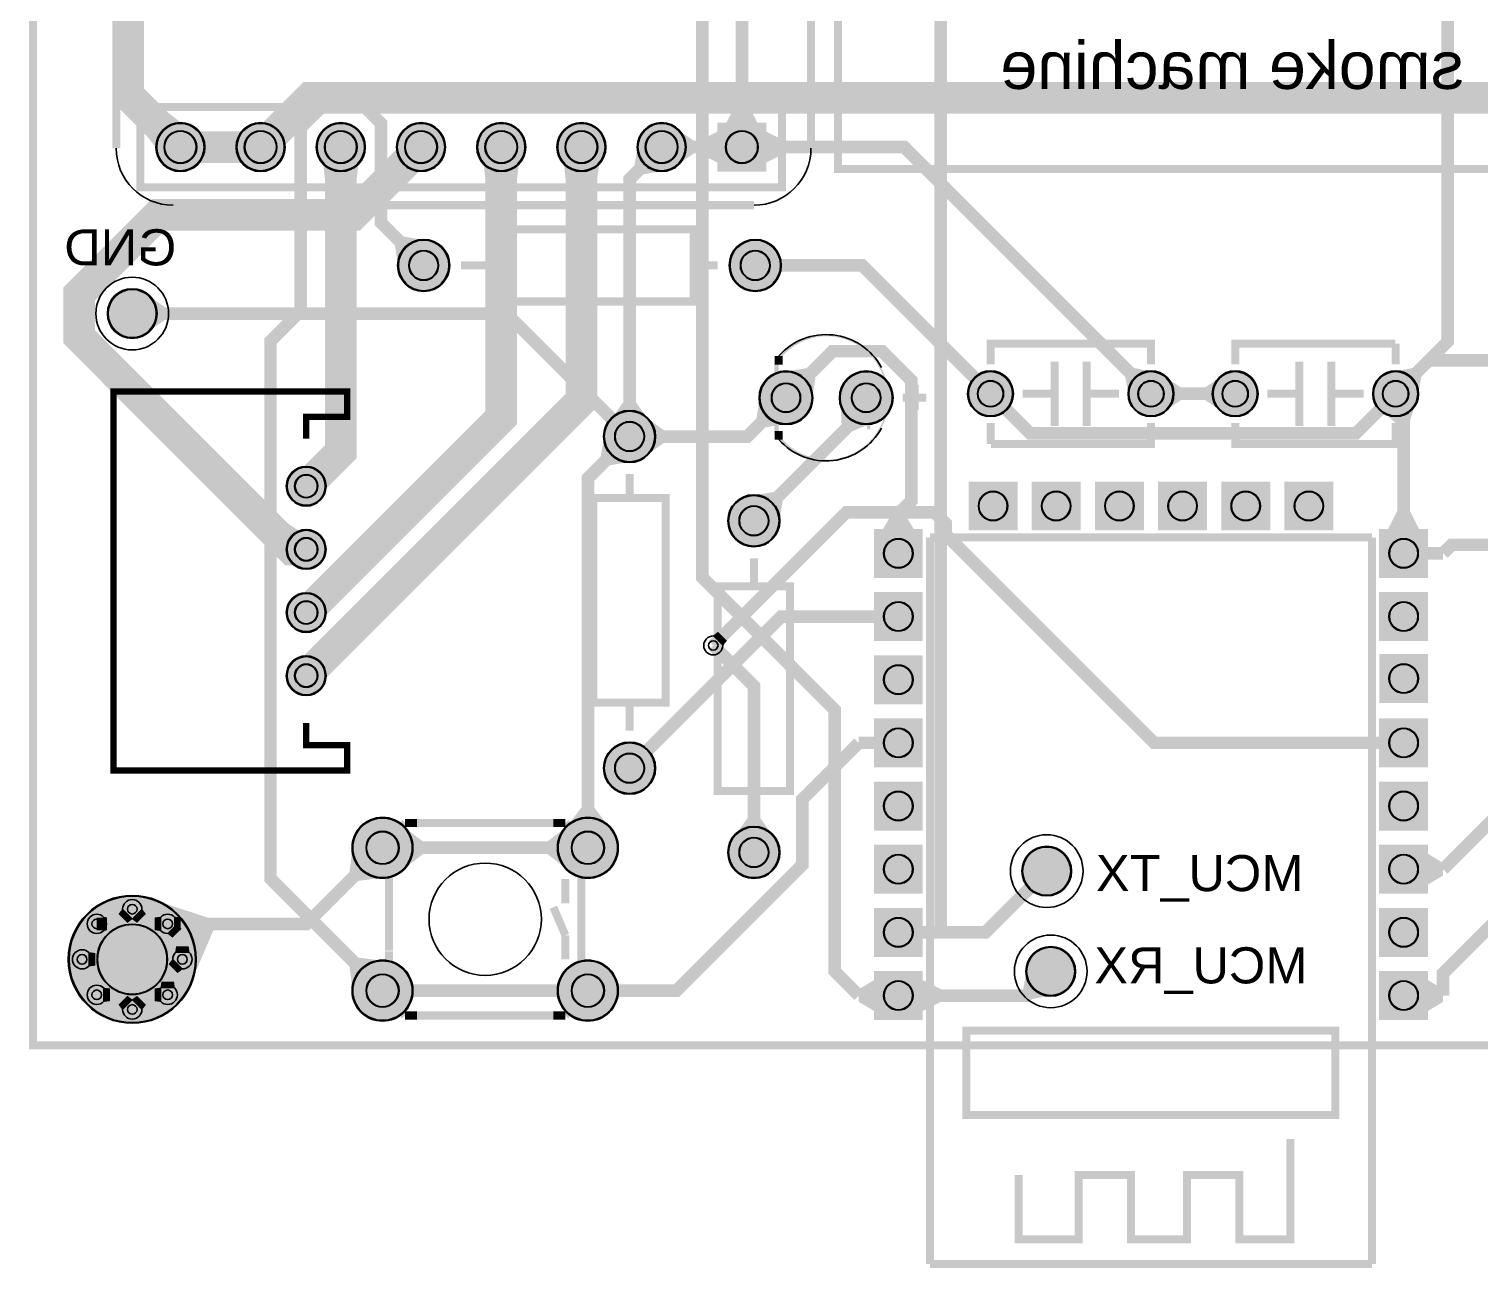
# Model space of a CAD drawing. Header units: millimetres. Extents: x -10 to 60, y -218 to 1.
# Drawn here: x -10.13 to 35.79, y -107.05 to -67.83 of the extents above; entities that cross this region are included whole.
import ezdxf

# ---------------------------------------------------------------- set-up
doc = ezdxf.new("R2010")
doc.units = ezdxf.units.MM
for name, color, linetype, true_color in [('BoardOutLine', 7, 'Continuous', 0xff00ff), ('BottomLayer', 7, 'Continuous', 0x0000ff), ('BottomPasteMaskLayer', 7, 'Continuous', 0x800000), ('BottomSilkLayer', 7, 'Continuous', 0x66cc33), ('BottomSolderMaskLayer', 7, 'Continuous', 0xaa00ff), ('Document', 7, 'Continuous', 0xffffff), ('Hole', 7, 'Continuous', 0x222222), ('Multi-Layer', 7, 'Continuous', 0xc0c0c0), ('TopLayer', 7, 'Continuous', 0xff0000), ('TopSilkLayer', 7, 'Continuous', 0xffcc00), ('TopSolderMaskLayer', 7, 'Continuous', 0x800080)]:
    doc.layers.add(name, color=color, linetype=linetype, true_color=true_color)
doc.styles.get("Standard").update_dxf_attribs({"font": 'arial.ttf'})

msp = doc.modelspace()

# ---------------------------------------------------------------- hatches: boundary and pattern name
at = {"layer": 'BottomLayer'}
for points in [[(10.402, -72.127), (10.402, -71.002), (10.927, -71.365), (10.927, -71.764)], [(11.696, -71.065), (11.696, -72.064), (11.096, -71.764), (11.096, -71.365)], [(13.196, -72.064), (13.196, -71.065), (13.796, -71.365), (13.796, -71.764)], [(-7.62, -76.835, 1), (-6.096, -76.835, 1)], [(-6.354, -77.407), (-6.354, -76.264), (-5.821, -76.635), (-5.821, -77.035)], [(24.701, -79.419), (25.444, -78.676), (24.868, -78.56), (24.585, -78.843)], [(25.863, -79.9), (25.863, -78.85), (26.353, -79.175), (26.353, -79.575)], [(27.604, -79.9), (27.604, -78.85), (27.114, -79.175), (27.114, -79.575)], [(13.019, -79.45), (13.895, -80.326), (13.19, -80.438), (12.907, -80.155)], [(9.419, -81.329), (9.419, -80.129), (9.979, -80.529), (9.979, -80.929)], [(-1.553, -83.733), (-1.889, -84.575), (-2.315, -84.503), (-1.912, -83.492)], [(11.84, -87.362), (11.522, -87.044), (11.688, -86.913), (11.971, -87.196)], [(1.688, -94.456), (1.688, -93.047), (2.346, -93.551), (2.346, -93.951)], [(6.948, -94.456), (6.948, -93.047), (6.29, -93.551), (6.29, -93.951)], [(0.129, -93.693), (1.126, -94.689), (0.303, -94.798), (0.021, -94.515)], [(21.336, -94.488, 1), (22.86, -94.488, 1)], [(34.15, -93.928), (34.15, -94.928), (34.65, -94.628), (34.65, -94.228)], [(-5.034, -98.103), (-6.271, -95.37), (-4.468, -95.959), (-4.287, -96.359)], [(-7.779, -96.388), (-7.779, -95.93), (-7.652, -95.959), (-7.652, -96.359)], [(-6.839, -95.998), (-7.162, -95.675), (-7.293, -95.846), (-7.01, -96.129)], [(-6.554, -95.675), (-6.877, -95.998), (-6.706, -96.129), (-6.423, -95.846)], [(-5.937, -96.388), (-5.937, -95.93), (-6.15, -95.959), (-6.15, -96.359)], [(-5.533, -96.388), (-5.533, -95.93), (-5.32, -95.959), (-5.32, -96.359)], [(-8.244, -97.511), (-8.244, -97.053), (-8.031, -97.082), (-8.031, -97.482)], [(21.463, -97.663, 1), (22.987, -97.663, 1)], [(21.464, -97.615), (22.273, -98.424), (21.633, -98.538), (21.35, -98.255)], [(-7.779, -98.634), (-7.779, -98.176), (-7.566, -98.205), (-7.566, -98.605)], [(-5.937, -98.634), (-5.937, -98.176), (-6.15, -98.205), (-6.15, -98.605)], [(18.15, -97.928), (18.15, -98.928), (18.75, -98.628), (18.75, -98.228)], [(34.15, -97.928), (34.15, -98.928), (34.65, -98.628), (34.65, -98.228)], [(-6.839, -98.566), (-7.162, -98.889), (-7.293, -98.718), (-7.01, -98.435)], [(-6.554, -98.889), (-6.877, -98.566), (-6.706, -98.435), (-6.423, -98.718)]]:
    msp.add_hatch(color=256, dxfattribs=at).paths.add_polyline_path(points)
at = {"layer": 'BottomPasteMaskLayer'}
for points in [[(-7.62, -76.835, 1), (-6.096, -76.835, 1)], [(21.336, -94.488, 1), (22.86, -94.488, 1)], [(21.463, -97.663, 1), (22.987, -97.663, 1)]]:
    msp.add_hatch(color=256, dxfattribs=at).paths.add_polyline_path(points)
at = {"layer": 'BottomSolderMaskLayer'}
for points in [[(-6.109, -71.565, 1), (-4.559, -71.565, 1)], [(-3.569, -71.565, 1), (-2.019, -71.565, 1)], [(-1.029, -71.565, 1), (0.521, -71.565, 1)], [(1.511, -71.565, 1), (3.061, -71.565, 1)], [(4.051, -71.565, 1), (5.601, -71.565, 1)], [(6.591, -71.565, 1), (8.141, -71.565, 1)], [(9.131, -71.565, 1), (10.681, -71.565, 1)], [(11.671, -70.789), (11.671, -72.34), (13.221, -72.34), (13.221, -70.789)], [(1.545, -75.311, 1), (3.195, -75.311, 1)], [(12.045, -75.311, 1), (13.696, -75.311, 1)], [(-7.645, -76.835, 1), (-6.071, -76.835, 1)], [(12.992, -79.502, 1), (14.694, -79.502, 1)], [(15.532, -79.502, 1), (17.234, -79.502, 1)], [(19.595, -79.375, 1), (21.045, -79.375, 1)], [(24.675, -79.375, 1), (26.125, -79.375, 1)], [(27.342, -79.375, 1), (28.792, -79.375, 1)], [(32.422, -79.375, 1), (33.872, -79.375, 1)], [(8.065, -80.729, 1), (9.715, -80.729, 1)], [(-1.979, -82.302, 1), (-0.721, -82.302, 1)], [(21.176, -83.704), (19.625, -83.704), (19.625, -82.153), (21.176, -82.153)], [(23.174, -83.704), (21.623, -83.704), (21.623, -82.153), (23.174, -82.153)], [(25.175, -83.704), (23.624, -83.704), (23.624, -82.153), (25.175, -82.153)], [(27.176, -83.704), (25.625, -83.704), (25.625, -82.153), (27.176, -82.153)], [(29.175, -83.704), (27.624, -83.704), (27.624, -82.153), (29.175, -82.153)], [(31.176, -83.704), (29.625, -83.704), (29.625, -82.153), (31.176, -82.153)], [(12.002, -83.396, 1), (13.652, -83.396, 1)], [(-1.979, -84.302, 1), (-0.721, -84.302, 1)], [(18.175, -85.203), (16.625, -85.203), (16.625, -83.652), (18.175, -83.652)], [(34.175, -85.203), (32.625, -85.203), (32.625, -83.652), (34.175, -83.652)], [(-1.979, -86.302, 1), (-0.721, -86.302, 1)], [(18.175, -87.203), (16.625, -87.203), (16.625, -85.652), (18.175, -85.652)], [(34.175, -87.203), (32.625, -87.203), (32.625, -85.652), (34.175, -85.652)], [(-1.979, -88.302, 1), (-0.721, -88.302, 1)], [(18.175, -89.203), (16.625, -89.203), (16.625, -87.652), (18.175, -87.652)], [(34.176, -89.167), (32.626, -89.167), (32.626, -87.617), (34.176, -87.617)], [(18.175, -91.203), (16.625, -91.203), (16.625, -89.652), (18.175, -89.652)], [(34.175, -91.203), (32.625, -91.203), (32.625, -89.652), (34.175, -89.652)], [(8.065, -91.229, 1), (9.715, -91.229, 1)], [(18.175, -93.203), (16.625, -93.203), (16.625, -91.652), (18.175, -91.652)], [(34.175, -93.203), (32.625, -93.203), (32.625, -91.652), (34.175, -91.652)], [(0.102, -93.751, 1), (2.032, -93.751, 1)], [(6.604, -93.751, 1), (8.534, -93.751, 1)], [(12.002, -93.896, 1), (13.652, -93.896, 1)], [(18.175, -95.203), (16.625, -95.203), (16.625, -93.652), (18.175, -93.652)], [(34.175, -95.203), (32.625, -95.203), (32.625, -93.652), (34.175, -93.652)], [(21.311, -94.488, 1), (22.885, -94.488, 1)], [(-8.883, -97.282, 1), (-4.833, -97.282, 1)], [(-7.163, -95.694, 1), (-6.553, -95.694, 1)], [(-8.286, -96.159, 1), (-7.676, -96.159, 1)], [(-6.04, -96.159, 1), (-5.43, -96.159, 1)], [(18.175, -97.203), (16.625, -97.203), (16.625, -95.652), (18.175, -95.652)], [(34.175, -97.203), (32.625, -97.203), (32.625, -95.652), (34.175, -95.652)], [(21.438, -97.663, 1), (23.012, -97.663, 1)], [(-8.751, -97.282, 1), (-8.141, -97.282, 1)], [(-5.575, -97.282, 1), (-4.965, -97.282, 1)], [(0.102, -98.273, 1), (2.032, -98.273, 1)], [(6.604, -98.273, 1), (8.534, -98.273, 1)], [(18.175, -99.203), (16.625, -99.203), (16.625, -97.652), (18.175, -97.652)], [(34.175, -99.203), (32.625, -99.203), (32.625, -97.652), (34.175, -97.652)], [(-8.286, -98.405, 1), (-7.676, -98.405, 1)], [(-6.04, -98.405, 1), (-5.43, -98.405, 1)], [(-7.163, -98.87, 1), (-6.553, -98.87, 1)]]:
    msp.add_hatch(color=256, dxfattribs=at).paths.add_polyline_path(points)
at = {"layer": 'Document'}
for points in [[(15.113, -77.502), (15.05, -77.503), (14.987, -77.506), (14.924, -77.511), (14.861, -77.519), (14.798, -77.528), (14.736, -77.539), (14.674, -77.552), (14.613, -77.568), (14.552, -77.585), (14.492, -77.605), (14.433, -77.626), (14.374, -77.649), (14.316, -77.674), (14.259, -77.701), (14.203, -77.73), (14.147, -77.761), (14.093, -77.793), (14.04, -77.827), (13.988, -77.863), (13.937, -77.901), (13.888, -77.94), (13.84, -77.981), (13.793, -78.024), (13.747, -78.068), (13.613, -78.202), (13.613, -78.302), (13.747, -78.168), (13.792, -78.121), (13.838, -78.077), (13.885, -78.034), (13.934, -77.992), (13.984, -77.952), (14.035, -77.914), (14.088, -77.877), (14.142, -77.843), (14.197, -77.81), (14.253, -77.779), (14.31, -77.749), (14.368, -77.722), (14.427, -77.697), (14.487, -77.673), (14.547, -77.652), (14.608, -77.632), (14.67, -77.615), (14.732, -77.6), (14.795, -77.587), (14.858, -77.575), (14.921, -77.566), (14.985, -77.56), (15.049, -77.555), (15.113, -77.552)], [(15.108, -77.512), (15.172, -77.513), (15.235, -77.516), (15.299, -77.521), (15.362, -77.528), (15.426, -77.538), (15.488, -77.549), (15.551, -77.562), (15.613, -77.577), (15.674, -77.594), (15.735, -77.613), (15.795, -77.634), (15.855, -77.657), (15.914, -77.682), (15.971, -77.709), (16.028, -77.738), (16.085, -77.768), (16.14, -77.8), (16.194, -77.834), (16.247, -77.87), (16.298, -77.907), (16.349, -77.946), (16.398, -77.987), (16.446, -78.029), (16.492, -78.072), (16.538, -78.118), (16.581, -78.164), (16.623, -78.212), (16.664, -78.261), (16.703, -78.312), (16.74, -78.363), (16.776, -78.416), (16.81, -78.47), (16.842, -78.525), (16.872, -78.582), (16.901, -78.639), (16.928, -78.696), (16.953, -78.755), (16.976, -78.815), (16.997, -78.875), (17.016, -78.936), (17.033, -78.997), (17.048, -79.059), (17.061, -79.122), (17.072, -79.184), (17.082, -79.248), (17.089, -79.311), (17.094, -79.375), (17.097, -79.438), (17.098, -79.502), (17.098, -79.512), (17.038, -79.512), (17.038, -79.482), (17.037, -79.419), (17.034, -79.356), (17.029, -79.293), (17.021, -79.23), (17.012, -79.168), (17.001, -79.105), (16.988, -79.044), (16.972, -78.982), (16.955, -78.922), (16.936, -78.862), (16.914, -78.802), (16.891, -78.743), (16.866, -78.685), (16.839, -78.628), (16.81, -78.572), (16.779, -78.517), (16.747, -78.463), (16.713, -78.41), (16.677, -78.358), (16.639, -78.307), (16.6, -78.258), (16.559, -78.209), (16.517, -78.163), (16.473, -78.117), (16.427, -78.073), (16.381, -78.031), (16.332, -77.99), (16.283, -77.951), (16.232, -77.913), (16.18, -77.877), (16.127, -77.843), (16.073, -77.811), (16.018, -77.78), (15.962, -77.751), (15.905, -77.724), (15.847, -77.699), (15.788, -77.676), (15.728, -77.654), (15.668, -77.635), (15.608, -77.618), (15.546, -77.602), (15.485, -77.589), (15.422, -77.578), (15.36, -77.569), (15.297, -77.561), (15.234, -77.556), (15.171, -77.553), (15.108, -77.552)], [(13.473, -78.442), (13.473, -80.652), (13.613, -80.832), (13.613, -78.202)], [(15.113, -81.502), (15.177, -81.501), (15.24, -81.498), (15.304, -81.493), (15.367, -81.486), (15.431, -81.476), (15.493, -81.465), (15.556, -81.452), (15.618, -81.437), (15.679, -81.42), (15.74, -81.401), (15.8, -81.38), (15.86, -81.357), (15.919, -81.332), (15.976, -81.305), (16.033, -81.276), (16.09, -81.246), (16.145, -81.214), (16.199, -81.18), (16.252, -81.144), (16.303, -81.107), (16.354, -81.068), (16.403, -81.027), (16.451, -80.985), (16.497, -80.942), (16.543, -80.896), (16.586, -80.85), (16.628, -80.802), (16.669, -80.753), (16.708, -80.702), (16.745, -80.651), (16.781, -80.598), (16.815, -80.544), (16.847, -80.489), (16.877, -80.432), (16.906, -80.375), (16.933, -80.318), (16.958, -80.259), (16.981, -80.199), (17.002, -80.139), (17.021, -80.078), (17.038, -80.017), (17.053, -79.955), (17.066, -79.892), (17.077, -79.83), (17.087, -79.766), (17.094, -79.703), (17.099, -79.64), (17.102, -79.576), (17.103, -79.512), (17.103, -79.502), (17.043, -79.502), (17.043, -79.532), (17.042, -79.595), (17.039, -79.658), (17.034, -79.721), (17.026, -79.784), (17.017, -79.846), (17.006, -79.909), (16.993, -79.97), (16.977, -80.032), (16.96, -80.092), (16.941, -80.152), (16.919, -80.212), (16.896, -80.271), (16.871, -80.329), (16.844, -80.386), (16.815, -80.442), (16.784, -80.497), (16.752, -80.551), (16.718, -80.604), (16.682, -80.656), (16.644, -80.707), (16.605, -80.756), (16.564, -80.805), (16.522, -80.851), (16.478, -80.897), (16.432, -80.941), (16.386, -80.983), (16.337, -81.024), (16.288, -81.063), (16.237, -81.101), (16.185, -81.137), (16.132, -81.171), (16.078, -81.203), (16.023, -81.234), (15.967, -81.263), (15.91, -81.29), (15.852, -81.315), (15.793, -81.338), (15.733, -81.36), (15.673, -81.379), (15.613, -81.396), (15.551, -81.412), (15.49, -81.425), (15.427, -81.436), (15.365, -81.445), (15.302, -81.453), (15.239, -81.458), (15.176, -81.461), (15.113, -81.462)], [(16.763, -80.252), (16.163, -80.252), (16.163, -80.152), (16.763, -80.152)], [(16.513, -79.902), (16.513, -80.502), (16.413, -80.502), (16.413, -79.902)], [(15.113, -81.502), (15.05, -81.501), (14.987, -81.498), (14.924, -81.493), (14.861, -81.485), (14.798, -81.476), (14.736, -81.465), (14.674, -81.452), (14.613, -81.436), (14.552, -81.419), (14.492, -81.399), (14.433, -81.378), (14.374, -81.355), (14.316, -81.33), (14.259, -81.303), (14.203, -81.274), (14.147, -81.243), (14.093, -81.211), (14.04, -81.177), (13.988, -81.141), (13.937, -81.103), (13.888, -81.064), (13.84, -81.023), (13.793, -80.98), (13.747, -80.936), (13.613, -80.802), (13.613, -80.702), (13.747, -80.836), (13.792, -80.883), (13.838, -80.927), (13.885, -80.97), (13.934, -81.012), (13.984, -81.052), (14.035, -81.09), (14.088, -81.127), (14.142, -81.161), (14.197, -81.194), (14.253, -81.225), (14.31, -81.255), (14.368, -81.282), (14.427, -81.307), (14.487, -81.331), (14.547, -81.352), (14.608, -81.372), (14.67, -81.389), (14.732, -81.404), (14.795, -81.417), (14.858, -81.429), (14.921, -81.438), (14.985, -81.444), (15.049, -81.449), (15.113, -81.452)]]:
    msp.add_hatch(color=256, dxfattribs=at).paths.add_polyline_path(points)
at = {"layer": 'Multi-Layer'}
for points in [[(-6.084, -71.565, 1), (-4.584, -71.565, 1)], [(-3.544, -71.565, 1), (-2.044, -71.565, 1)], [(-1.004, -71.565, 1), (0.496, -71.565, 1)], [(1.536, -71.565, 1), (3.036, -71.565, 1)], [(4.076, -71.565, 1), (5.576, -71.565, 1)], [(6.616, -71.565, 1), (8.116, -71.565, 1)], [(9.156, -71.565, 1), (10.656, -71.565, 1)], [(11.696, -70.815), (11.696, -72.315), (13.196, -72.315), (13.196, -70.815)], [(1.57, -75.311, 1), (3.17, -75.311, 1)], [(12.07, -75.311, 1), (13.67, -75.311, 1)], [(13.017, -79.502, 1), (14.668, -79.502, 1)], [(15.557, -79.502, 1), (17.208, -79.502, 1)], [(19.62, -79.375, 1), (21.02, -79.375, 1)], [(24.7, -79.375, 1), (26.1, -79.375, 1)], [(27.367, -79.375, 1), (28.767, -79.375, 1)], [(32.447, -79.375, 1), (33.847, -79.375, 1)], [(8.09, -80.729, 1), (9.69, -80.729, 1)], [(-1.954, -82.302, 1), (-0.746, -82.302, 1)], [(21.15, -83.678), (19.65, -83.678), (19.65, -82.178), (21.15, -82.178)], [(23.149, -83.678), (21.649, -83.678), (21.649, -82.178), (23.149, -82.178)], [(25.15, -83.678), (23.65, -83.678), (23.65, -82.178), (25.15, -82.178)], [(27.151, -83.678), (25.651, -83.678), (25.651, -82.178), (27.151, -82.178)], [(29.149, -83.678), (27.649, -83.678), (27.649, -82.178), (29.149, -82.178)], [(31.15, -83.678), (29.65, -83.678), (29.65, -82.178), (31.15, -82.178)], [(12.027, -83.396, 1), (13.627, -83.396, 1)], [(-1.954, -84.302, 1), (-0.746, -84.302, 1)], [(18.15, -85.178), (16.65, -85.178), (16.65, -83.678), (18.15, -83.678)], [(34.15, -85.178), (32.65, -85.178), (32.65, -83.678), (34.15, -83.678)], [(-1.954, -86.302, 1), (-0.746, -86.302, 1)], [(18.15, -87.178), (16.65, -87.178), (16.65, -85.678), (18.15, -85.678)], [(34.15, -87.178), (32.65, -87.178), (32.65, -85.678), (34.15, -85.678)], [(18.15, -89.178), (16.65, -89.178), (16.65, -87.678), (18.15, -87.678)], [(34.151, -89.142), (32.651, -89.142), (32.651, -87.642), (34.151, -87.642)], [(-1.954, -88.302, 1), (-0.746, -88.302, 1)], [(18.15, -91.178), (16.65, -91.178), (16.65, -89.678), (18.15, -89.678)], [(34.15, -91.178), (32.65, -91.178), (32.65, -89.678), (34.15, -89.678)], [(8.09, -91.229, 1), (9.69, -91.229, 1)], [(18.15, -93.178), (16.65, -93.178), (16.65, -91.678), (18.15, -91.678)], [(34.15, -93.178), (32.65, -93.178), (32.65, -91.678), (34.15, -91.678)], [(0.127, -93.751, 1), (2.007, -93.751, 1)], [(6.629, -93.751, 1), (8.509, -93.751, 1)], [(12.027, -93.896, 1), (13.627, -93.896, 1)], [(18.15, -95.178), (16.65, -95.178), (16.65, -93.678), (18.15, -93.678)], [(34.15, -95.178), (32.65, -95.178), (32.65, -93.678), (34.15, -93.678)], [(-8.858, -97.282, 1), (-4.858, -97.282, 1)], [(-7.163, -95.694, 1), (-6.553, -95.694, 1)], [(-8.286, -96.159, 1), (-7.676, -96.159, 1)], [(-6.04, -96.159, 1), (-5.43, -96.159, 1)], [(18.15, -97.178), (16.65, -97.178), (16.65, -95.678), (18.15, -95.678)], [(34.15, -97.178), (32.65, -97.178), (32.65, -95.678), (34.15, -95.678)], [(-8.751, -97.282, 1), (-8.141, -97.282, 1)], [(-5.575, -97.282, 1), (-4.965, -97.282, 1)], [(0.127, -98.273, 1), (2.007, -98.273, 1)], [(6.629, -98.273, 1), (8.509, -98.273, 1)], [(18.15, -99.178), (16.65, -99.178), (16.65, -97.678), (18.15, -97.678)], [(34.15, -99.178), (32.65, -99.178), (32.65, -97.678), (34.15, -97.678)], [(-8.286, -98.405, 1), (-7.676, -98.405, 1)], [(-6.04, -98.405, 1), (-5.43, -98.405, 1)], [(-7.163, -98.87, 1), (-6.553, -98.87, 1)]]:
    msp.add_hatch(color=256, dxfattribs=at).paths.add_polyline_path(points)
at = {"layer": 'TopLayer'}
for points in [[(12.946, -70.815), (11.946, -70.815), (12.246, -70.215), (12.646, -70.215)], [(-6.083, -71.611), (-5.287, -70.816), (-5.702, -70.489), (-6.41, -71.196)], [(9.157, -71.518), (9.953, -72.313), (9.325, -72.428), (9.043, -72.145)], [(0.308, -72.061), (-0.816, -72.061), (-0.754, -72.586), (0.246, -72.586)], [(5.388, -72.061), (4.264, -72.061), (4.326, -72.586), (5.326, -72.586)], [(7.928, -72.061), (6.804, -72.061), (6.866, -72.586), (7.866, -72.586)], [(1.572, -75.361), (2.42, -74.512), (1.741, -74.399), (1.459, -74.682)], [(13.791, -78.678), (14.667, -79.554), (14.779, -78.849), (14.496, -78.566)], [(33.103, -78.676), (33.846, -79.419), (33.962, -78.843), (33.679, -78.56)], [(9.49, -80.2), (8.29, -80.2), (8.69, -79.64), (9.09, -79.64)], [(16.609, -80.296), (15.567, -79.627), (15.603, -80.337), (15.948, -80.558)], [(32.764, -79.961), (33.776, -79.682), (33.6, -80.239), (33.2, -80.349)], [(8.091, -80.679), (8.94, -81.527), (8.261, -81.64), (7.978, -81.358)], [(-1.388, -81.699), (-0.747, -82.34), (-0.415, -82.074), (-1.122, -81.367)], [(12.777, -82.598), (13.625, -83.446), (13.739, -82.767), (13.456, -82.485)], [(32.9, -83.678), (33.9, -83.678), (33.6, -83.078), (33.2, -83.078)], [(16.9, -83.678), (17.9, -83.678), (17.6, -83.177), (17.2, -83.177)], [(-1.388, -85.699), (-0.747, -86.34), (-0.415, -86.074), (-1.122, -85.367)], [(-1.388, -87.699), (-0.747, -88.34), (-0.415, -88.074), (-1.122, -87.367)], [(8.274, -93.13), (6.864, -93.13), (7.369, -92.472), (7.769, -92.472)], [(13.427, -93.367), (12.227, -93.367), (12.627, -92.807), (13.027, -92.807)], [(-5.431, -96.14), (-5.754, -96.463), (-5.583, -96.594), (-5.3, -96.311)], [(-5.499, -97.08), (-5.041, -97.08), (-5.07, -96.867), (-5.47, -96.867)], [(-5.251, -97.586), (-5.574, -97.263), (-5.705, -97.434), (-5.422, -97.717)], [(0.129, -98.331), (1.126, -97.335), (0.303, -97.226), (0.021, -97.509)], [(-5.964, -98.203), (-5.506, -98.203), (-5.535, -97.99), (-5.935, -97.99)], [(16.65, -98.928), (16.65, -97.928), (16.15, -98.228), (16.15, -98.628)]]:
    msp.add_hatch(color=256, dxfattribs=at).paths.add_polyline_path(points)
at = {"layer": 'TopSolderMaskLayer'}
for points in [[(-6.109, -71.565, 1), (-4.559, -71.565, 1)], [(-3.569, -71.565, 1), (-2.019, -71.565, 1)], [(-1.029, -71.565, 1), (0.521, -71.565, 1)], [(1.511, -71.565, 1), (3.061, -71.565, 1)], [(4.051, -71.565, 1), (5.601, -71.565, 1)], [(6.591, -71.565, 1), (8.141, -71.565, 1)], [(9.131, -71.565, 1), (10.681, -71.565, 1)], [(11.671, -70.789), (11.671, -72.34), (13.221, -72.34), (13.221, -70.789)], [(1.545, -75.311, 1), (3.195, -75.311, 1)], [(12.045, -75.311, 1), (13.696, -75.311, 1)], [(12.992, -79.502, 1), (14.694, -79.502, 1)], [(15.532, -79.502, 1), (17.234, -79.502, 1)], [(19.595, -79.375, 1), (21.045, -79.375, 1)], [(24.675, -79.375, 1), (26.125, -79.375, 1)], [(27.342, -79.375, 1), (28.792, -79.375, 1)], [(32.422, -79.375, 1), (33.872, -79.375, 1)], [(8.065, -80.729, 1), (9.715, -80.729, 1)], [(-1.979, -82.302, 1), (-0.721, -82.302, 1)], [(21.176, -83.704), (19.625, -83.704), (19.625, -82.153), (21.176, -82.153)], [(23.174, -83.704), (21.623, -83.704), (21.623, -82.153), (23.174, -82.153)], [(25.175, -83.704), (23.624, -83.704), (23.624, -82.153), (25.175, -82.153)], [(27.176, -83.704), (25.625, -83.704), (25.625, -82.153), (27.176, -82.153)], [(29.175, -83.704), (27.624, -83.704), (27.624, -82.153), (29.175, -82.153)], [(31.176, -83.704), (29.625, -83.704), (29.625, -82.153), (31.176, -82.153)], [(12.002, -83.396, 1), (13.652, -83.396, 1)], [(-1.979, -84.302, 1), (-0.721, -84.302, 1)], [(18.175, -85.203), (16.625, -85.203), (16.625, -83.652), (18.175, -83.652)], [(34.175, -85.203), (32.625, -85.203), (32.625, -83.652), (34.175, -83.652)], [(-1.979, -86.302, 1), (-0.721, -86.302, 1)], [(18.175, -87.203), (16.625, -87.203), (16.625, -85.652), (18.175, -85.652)], [(34.175, -87.203), (32.625, -87.203), (32.625, -85.652), (34.175, -85.652)], [(-1.979, -88.302, 1), (-0.721, -88.302, 1)], [(18.175, -89.203), (16.625, -89.203), (16.625, -87.652), (18.175, -87.652)], [(34.176, -89.167), (32.626, -89.167), (32.626, -87.617), (34.176, -87.617)], [(18.175, -91.203), (16.625, -91.203), (16.625, -89.652), (18.175, -89.652)], [(34.175, -91.203), (32.625, -91.203), (32.625, -89.652), (34.175, -89.652)], [(8.065, -91.229, 1), (9.715, -91.229, 1)], [(18.175, -93.203), (16.625, -93.203), (16.625, -91.652), (18.175, -91.652)], [(34.175, -93.203), (32.625, -93.203), (32.625, -91.652), (34.175, -91.652)], [(0.102, -93.751, 1), (2.032, -93.751, 1)], [(6.604, -93.751, 1), (8.534, -93.751, 1)], [(12.002, -93.896, 1), (13.652, -93.896, 1)], [(18.175, -95.203), (16.625, -95.203), (16.625, -93.652), (18.175, -93.652)], [(34.175, -95.203), (32.625, -95.203), (32.625, -93.652), (34.175, -93.652)], [(-8.883, -97.282, 1), (-4.833, -97.282, 1)], [(-7.163, -95.694, 1), (-6.553, -95.694, 1)], [(-8.286, -96.159, 1), (-7.676, -96.159, 1)], [(-6.04, -96.159, 1), (-5.43, -96.159, 1)], [(18.175, -97.203), (16.625, -97.203), (16.625, -95.652), (18.175, -95.652)], [(34.175, -97.203), (32.625, -97.203), (32.625, -95.652), (34.175, -95.652)], [(-8.751, -97.282, 1), (-8.141, -97.282, 1)], [(-5.575, -97.282, 1), (-4.965, -97.282, 1)], [(0.102, -98.273, 1), (2.032, -98.273, 1)], [(6.604, -98.273, 1), (8.534, -98.273, 1)], [(18.175, -99.203), (16.625, -99.203), (16.625, -97.652), (18.175, -97.652)], [(34.175, -99.203), (32.625, -99.203), (32.625, -97.652), (34.175, -97.652)], [(-8.286, -98.405, 1), (-7.676, -98.405, 1)], [(-6.04, -98.405, 1), (-5.43, -98.405, 1)], [(-7.163, -98.87, 1), (-6.553, -98.87, 1)]]:
    msp.add_hatch(color=256, dxfattribs=at).paths.add_polyline_path(points)

# ---------------------------------------------------------------- linework, layer by layer
at = {"layer": 'BoardOutLine', "const_width": 0.254}
msp.add_lwpolyline([(-10, 0), (60, 0), (60, -100), (-10, -100), (-10, 0)], close=True, dxfattribs=at)
at = {"layer": 'BottomLayer'}
for points, const_width in [([(39.243, -71.057), (38.189, -70.003), (-1.232, -70.003), (-2.794, -71.565)], 1), ([(-1.35, -84.302), (-1.809, -84.302), (-8.535, -77.576), (-8.535, -76.215), (-6.029, -73.709), (0.142, -73.709), (2.286, -71.565)], 1), ([(-2.794, -71.565), (-5.334, -71.565)], 1), ([(12.446, -71.565), (9.906, -71.565)], 0.4), ([(25.4, -79.375), (17.589, -71.565), (12.446, -71.565)], 0.4), ([(12.87, -75.311), (16.256, -75.311), (20.32, -79.375)], 0.4), ([(-6.858, -76.835), (4.996, -76.835), (8.89, -80.729)], 0.4), ([(42.164, -78.316), (34.206, -78.316), (33.147, -79.375)], 0.4), ([(13.843, -79.502), (12.616, -80.729), (8.89, -80.729)], 0.4), ([(33.147, -79.375), (31.897, -80.625), (21.57, -80.625), (20.32, -79.375)], 0.4), ([(25.4, -79.375), (28.067, -79.375)], 0.4), ([(33.401, -90.427), (25.499, -90.427), (18.9, -83.83), (18.9, -83.485), (18.545, -83.127), (15.756, -83.127), (11.539, -87.343)], 0.4), ([(37.719, -84.158), (34.92, -84.158), (34.65, -84.428)], 0.4), ([(33.401, -84.427), (34.651, -84.427)], 0.4), ([(17.399, -86.429), (13.691, -86.429), (8.89, -91.229)], 0.4), ([(34.65, -94.428), (40.262, -88.816), (42.164, -88.816)], 0.4), ([(16.15, -90.428), (14.363, -92.214), (14.363, -94.285), (10.375, -98.273), (7.569, -98.273)], 0.4), ([(17.399, -90.427), (16.149, -90.427)], 0.4), ([(1.067, -93.751), (-1.341, -96.159), (-5.735, -96.159)], 0.4), ([(7.569, -93.751), (1.067, -93.751)], 0.4), ([(22.098, -94.488), (20.157, -96.429), (17.399, -96.429)], 0.4), ([(33.401, -94.427), (34.651, -94.427)], 0.4), ([(34.65, -98.428), (34.65, -97.727), (37.719, -94.658)], 0.4), ([(-7.652, -96.159), (-7.323, -96.159), (-6.858, -95.694)], 0.4), ([(-5.735, -96.159), (-6.393, -96.159), (-6.858, -95.694)], 0.4), ([(-7.981, -96.159), (-7.652, -96.159)], 0.4), ([(-7.652, -96.159), (-7.652, -97.282)], 0.4), ([(-8.446, -97.282), (-7.652, -97.282)], 0.4), ([(-7.652, -97.282), (-6.858, -97.282)], 0.4), ([(22.225, -97.663), (21.46, -98.428), (17.399, -98.428)], 0.4), ([(-7.981, -98.405), (-7.323, -98.405), (-6.858, -98.87)], 0.4), ([(-5.735, -98.405), (-6.393, -98.405), (-6.858, -98.87)], 0.4), ([(1.067, -98.273), (7.569, -98.273)], 0.4), ([(33.401, -98.428), (34.651, -98.428)], 0.4)]:
    msp.add_lwpolyline(points, dxfattribs=dict(at, const_width=const_width))
for centre in [(-6.858, -76.835), (22.098, -94.488), (22.225, -97.663)]:
    msp.add_circle(centre, 0.762, dxfattribs=at)
at = {"layer": 'BottomPasteMaskLayer'}
for centre in [(-6.858, -76.835), (22.098, -94.488), (22.225, -97.663)]:
    msp.add_circle(centre, 0.762, dxfattribs=at)
at = {"layer": 'BottomSilkLayer', "const_width": 0.254}
for points in [[(-7.366, -55.203), (-7.366, -71.603)], [(14.634, -71.603), (14.634, -55.203)], [(-5.566, -73.404), (12.834, -73.404)]]:
    msp.add_lwpolyline(points, dxfattribs=at)
msp.add_lwpolyline([(-6.604, -72.835), (-6.604, -70.295), (13.716, -70.295), (13.716, -72.835), (-6.604, -72.835)], close=True, dxfattribs=at)
at = {"layer": 'BottomSilkLayer'}
for centre in [(-6.858, -76.835), (22.098, -94.488), (22.225, -97.663)]:
    msp.add_circle(centre, 1.15, dxfattribs=at)
for centre, start, end in [((-5.566, -71.604), 180, 270), ((12.834, -71.604), 270, 0)]:
    msp.add_arc(centre, 1.8, start, end, dxfattribs=at)
at = {"layer": 'BottomSolderMaskLayer'}
for points in [[(-1.715, -82.299), (-1.715, -82.305)], [(-0.985, -82.299), (-0.985, -82.305)], [(-1.715, -84.299), (-1.715, -84.305)], [(-0.985, -84.299), (-0.985, -84.305)], [(-1.715, -86.299), (-1.715, -86.305)], [(-0.985, -86.299), (-0.985, -86.305)], [(-1.715, -88.299), (-1.715, -88.305)], [(-0.985, -88.299), (-0.985, -88.305)]]:
    msp.add_lwpolyline(points, close=True, dxfattribs=at)
for centre, radius in [((-5.334, -71.565), 0.775), ((-5.334, -71.565), 0.517), ((-2.794, -71.565), 0.775), ((-2.794, -71.565), 0.517), ((-0.254, -71.565), 0.775), ((-0.254, -71.565), 0.517), ((2.286, -71.565), 0.775), ((2.286, -71.565), 0.517), ((4.826, -71.565), 0.775), ((4.826, -71.565), 0.517), ((7.366, -71.565), 0.775), ((7.366, -71.565), 0.517), ((9.906, -71.565), 0.775), ((9.906, -71.565), 0.517), ((12.446, -71.565), 0.517), ((2.37, -75.311), 0.825), ((2.37, -75.311), 0.472), ((12.87, -75.311), 0.825), ((12.87, -75.311), 0.472), ((-6.858, -76.835), 0.787), ((13.843, -79.502), 0.851), ((16.383, -79.502), 0.851), ((20.32, -79.375), 0.725), ((20.32, -79.375), 0.415), ((25.4, -79.375), 0.725), ((25.4, -79.375), 0.415), ((28.067, -79.375), 0.725), ((28.067, -79.375), 0.415), ((33.147, -79.375), 0.725), ((33.147, -79.375), 0.415), ((13.843, -79.502), 0.464), ((16.383, -79.502), 0.464), ((8.89, -80.729), 0.825), ((8.89, -80.729), 0.472), ((-1.35, -82.302), 0.629), ((12.827, -83.396), 0.825), ((20.4, -82.928), 0.465), ((22.399, -82.928), 0.465), ((24.4, -82.928), 0.465), ((26.401, -82.928), 0.465), ((28.399, -82.928), 0.465), ((30.4, -82.928), 0.465), ((12.827, -83.396), 0.472), ((-1.35, -84.302), 0.629), ((17.4, -84.428), 0.465), ((33.4, -84.428), 0.465), ((-1.35, -86.302), 0.629), ((17.4, -86.428), 0.465), ((33.4, -86.428), 0.465), ((-1.35, -88.302), 0.629), ((17.4, -88.428), 0.465), ((33.401, -88.392), 0.465), ((17.4, -90.428), 0.465), ((33.4, -90.428), 0.465), ((8.89, -91.229), 0.825), ((8.89, -91.229), 0.472), ((17.4, -92.428), 0.465), ((33.4, -92.428), 0.465), ((1.067, -93.751), 0.965), ((7.569, -93.751), 0.965), ((12.827, -93.896), 0.825), ((1.067, -93.751), 0.522), ((7.569, -93.751), 0.522), ((12.827, -93.896), 0.472), ((17.4, -94.428), 0.465), ((22.098, -94.488), 0.787), ((33.4, -94.428), 0.465), ((-6.858, -97.282), 2.025), ((-6.858, -95.694), 0.305), ((-7.981, -96.159), 0.305), ((-6.858, -95.694), 0.153), ((-5.735, -96.159), 0.305), ((-7.981, -96.159), 0.153), ((-6.858, -97.282), 1.114), ((-5.735, -96.159), 0.153), ((17.4, -96.428), 0.465), ((33.4, -96.428), 0.465), ((22.225, -97.663), 0.787), ((-8.446, -97.282), 0.305), ((-8.446, -97.282), 0.153), ((-5.27, -97.282), 0.305), ((-5.27, -97.282), 0.153), ((1.067, -98.273), 0.965), ((7.569, -98.273), 0.965), ((1.067, -98.273), 0.522), ((7.569, -98.273), 0.522), ((-7.981, -98.405), 0.305), ((-7.981, -98.405), 0.153), ((-5.735, -98.405), 0.305), ((-5.735, -98.405), 0.153), ((17.4, -98.428), 0.465), ((33.4, -98.428), 0.465), ((-6.858, -98.87), 0.305), ((-6.858, -98.87), 0.153)]:
    msp.add_circle(centre, radius, dxfattribs=at)
for centre, start, end in [((-1.35, -82.299), 360, 180), ((-1.35, -82.305), 180, 360), ((-1.35, -84.299), 360, 180), ((-1.35, -84.305), 180, 360), ((-1.35, -86.299), 360, 180), ((-1.35, -86.305), 180, 360), ((-1.35, -88.299), 360, 180), ((-1.35, -88.305), 180, 360)]:
    msp.add_arc(centre, 0.365, start, end, dxfattribs=at)
at = {"layer": 'Document', "const_width": 0.254}
for points in [[(1.778, -92.964), (1.27, -93.472)], [(1.778, -92.964), (2.159, -92.964)], [(6.858, -92.964), (6.477, -92.964)], [(6.858, -92.964), (7.366, -93.472)], [(1.27, -93.472), (1.27, -94.996)], [(7.366, -93.472), (7.366, -94.996)], [(6.858, -95.504), (6.858, -94.742)], [(6.858, -96.52), (6.477, -95.631)], [(6.858, -97.282), (6.858, -96.52)], [(1.27, -97.028), (1.27, -98.552)], [(7.366, -98.552), (7.366, -97.028)], [(1.27, -98.552), (1.778, -99.06)], [(6.858, -99.06), (7.366, -98.552)], [(1.778, -99.06), (2.159, -99.06)], [(6.858, -99.06), (6.477, -99.06)]]:
    msp.add_lwpolyline(points, dxfattribs=at)
at = {"layer": 'Hole'}
msp.add_circle((11.54, -87.343), 0.15, dxfattribs=at)
at = {"layer": 'Multi-Layer'}
for points in [[(-1.7, -82.3), (-1.7, -82.305)], [(-1, -82.3), (-1, -82.305)], [(-1.7, -84.3), (-1.7, -84.305)], [(-1, -84.3), (-1, -84.305)], [(-1.7, -86.3), (-1.7, -86.305)], [(-1, -86.3), (-1, -86.305)], [(-1.7, -88.3), (-1.7, -88.305)], [(-1, -88.3), (-1, -88.305)]]:
    msp.add_lwpolyline(points, close=True, dxfattribs=at)
for centre, radius in [((-5.334, -71.565), 0.75), ((-5.334, -71.565), 0.5), ((-2.794, -71.565), 0.75), ((-2.794, -71.565), 0.5), ((-0.254, -71.565), 0.75), ((-0.254, -71.565), 0.5), ((2.286, -71.565), 0.75), ((2.286, -71.565), 0.5), ((4.826, -71.565), 0.75), ((4.826, -71.565), 0.5), ((7.366, -71.565), 0.75), ((7.366, -71.565), 0.5), ((9.906, -71.565), 0.75), ((9.906, -71.565), 0.5), ((12.446, -71.565), 0.5), ((2.37, -75.311), 0.8), ((12.87, -75.311), 0.8), ((2.37, -75.311), 0.457), ((12.87, -75.311), 0.457), ((13.843, -79.502), 0.826), ((16.383, -79.502), 0.826), ((20.32, -79.375), 0.7), ((25.4, -79.375), 0.7), ((28.067, -79.375), 0.7), ((33.147, -79.375), 0.7), ((13.843, -79.502), 0.45), ((16.383, -79.502), 0.45), ((20.32, -79.375), 0.4), ((25.4, -79.375), 0.4), ((28.067, -79.375), 0.4), ((33.147, -79.375), 0.4), ((8.89, -80.729), 0.8), ((8.89, -80.729), 0.457), ((-1.35, -82.302), 0.604), ((12.827, -83.396), 0.8), ((20.4, -82.928), 0.45), ((22.399, -82.928), 0.45), ((24.4, -82.928), 0.45), ((26.401, -82.928), 0.45), ((28.399, -82.928), 0.45), ((30.4, -82.928), 0.45), ((12.827, -83.396), 0.457), ((-1.35, -84.302), 0.604), ((17.4, -84.428), 0.45), ((33.4, -84.428), 0.45), ((-1.35, -86.302), 0.604), ((17.4, -86.428), 0.45), ((33.4, -86.428), 0.45), ((11.54, -87.343), 0.3), ((-1.35, -88.302), 0.604), ((17.4, -88.428), 0.45), ((33.401, -88.392), 0.45), ((17.4, -90.428), 0.45), ((33.4, -90.428), 0.45), ((8.89, -91.229), 0.8), ((8.89, -91.229), 0.457), ((17.4, -92.428), 0.45), ((33.4, -92.428), 0.45), ((1.067, -93.751), 0.94), ((7.569, -93.751), 0.94), ((12.827, -93.896), 0.8), ((1.067, -93.751), 0.508), ((7.569, -93.751), 0.508), ((12.827, -93.896), 0.457), ((17.4, -94.428), 0.45), ((33.4, -94.428), 0.45), ((-6.858, -97.282), 2), ((-6.858, -95.694), 0.305), ((-7.981, -96.159), 0.305), ((-6.858, -95.694), 0.153), ((-5.735, -96.159), 0.305), ((-7.981, -96.159), 0.153), ((-6.858, -97.282), 1.1), ((-5.735, -96.159), 0.153), ((17.4, -96.428), 0.45), ((33.4, -96.428), 0.45), ((-8.446, -97.282), 0.305), ((-8.446, -97.282), 0.153), ((-5.27, -97.282), 0.305), ((-5.27, -97.282), 0.153), ((1.067, -98.273), 0.94), ((7.569, -98.273), 0.94), ((1.067, -98.273), 0.508), ((7.569, -98.273), 0.508), ((-7.981, -98.405), 0.305), ((-7.981, -98.405), 0.153), ((-5.735, -98.405), 0.305), ((-5.735, -98.405), 0.153), ((17.4, -98.428), 0.45), ((33.4, -98.428), 0.45), ((-6.858, -98.87), 0.305), ((-6.858, -98.87), 0.153)]:
    msp.add_circle(centre, radius, dxfattribs=at)
for centre, start, end in [((-1.35, -82.3), 360, 180), ((-1.35, -82.305), 180, 360), ((-1.35, -84.3), 360, 180), ((-1.35, -84.305), 180, 360), ((-1.35, -86.3), 360, 180), ((-1.35, -86.305), 180, 360), ((-1.35, -88.3), 360, 180), ((-1.35, -88.305), 180, 360)]:
    msp.add_arc(centre, 0.35, start, end, dxfattribs=at)
at = {"layer": 'TopLayer'}
for points, const_width in [([(16.15, -98.428), (15.387, -97.665), (15.387, -89.385), (11.194, -85.193), (11.194, -66.512), (3.556, -58.874), (3.556, -47.617), (8.636, -42.537), (8.636, -38.119), (18.409, -28.346), (18.409, -18.04), (19.685, -16.764)], 0.4), ([(-5.334, -71.565), (-6.981, -69.918), (-6.981, -33.169), (-2.336, -28.525)], 1), ([(18.65, -96.428), (18.742, -96.336), (18.742, -63.06), (15.467, -59.784), (15.467, -56.899), (24.288, -48.078), (24.288, -44.966)], 0.4), ([(12.446, -55.182), (12.446, -71.565)], 0.4), ([(34.798, -58.801), (34.798, -77.724), (33.147, -79.375)], 0.4), ([(1.067, -98.273), (-2.48, -94.726), (-2.48, -77.709), (-1.524, -76.753), (-1.524, -70.951), (-0.778, -70.206), (0.413, -70.206), (1.016, -70.808), (1.016, -73.957), (2.37, -75.311)], 0.4), ([(-1.35, -82.302), (-0.254, -81.206), (-0.254, -71.565)], 1), ([(-1.35, -86.302), (4.826, -80.126), (4.826, -71.565)], 1), ([(-1.35, -88.302), (7.366, -79.586), (7.366, -71.565)], 1), ([(8.89, -80.729), (8.89, -72.581), (9.906, -71.565)], 0.4), ([(17.4, -83.177), (17.812, -82.765), (17.812, -78.955), (16.883, -78.026), (15.319, -78.026), (13.843, -79.502)], 0.4), ([(16.383, -79.502), (16.383, -79.84), (12.827, -83.396)], 0.4), ([(33.401, -84.427), (33.401, -79.629), (33.147, -79.375)], 0.4), ([(7.569, -93.751), (7.569, -82.05), (8.89, -80.729)], 0.4), ([(17.399, -84.427), (17.399, -83.177)], 0.4), ([(11.54, -87.343), (12.827, -88.629), (12.827, -93.896)], 0.4), ([(-5.735, -96.159), (-5.27, -96.624), (-5.27, -97.282)], 0.4), ([(17.399, -96.429), (18.651, -96.429)], 0.4), ([(-5.27, -97.282), (-5.735, -97.747), (-5.735, -98.405)], 0.4), ([(17.399, -98.428), (16.149, -98.428)], 0.4)]:
    msp.add_lwpolyline(points, dxfattribs=dict(at, const_width=const_width))
at = {"layer": 'TopSilkLayer', "const_width": 0.254}
for points in [[(36.322, -72.263), (15.494, -72.263), (15.494, -57.023), (36.322, -57.023), (36.322, -72.263)], [(4.445, -74.168), (10.922, -74.168), (10.922, -76.454), (4.445, -76.454), (4.445, -74.168)], [(7.747, -89.154), (7.747, -82.677), (10.033, -82.677), (10.033, -89.154), (7.747, -89.154)], [(13.97, -85.471), (13.97, -91.948), (11.684, -91.948), (11.684, -85.471), (13.97, -85.471)], [(20.065, -102.208), (31.241, -102.208), (31.241, -99.541), (19.557, -99.541), (19.557, -102.208), (20.065, -102.208)]]:
    msp.add_lwpolyline(points, close=True, dxfattribs=at)
at = {"layer": 'TopSilkLayer'}
for points, const_width in [([(4.318, -75.311), (3.556, -75.311)], 0.254), ([(10.922, -75.311), (11.684, -75.311)], 0.254), ([(13.613, -78.179), (13.613, -78.451)], 0.254), ([(20.32, -78.444), (20.32, -77.785), (25.4, -77.785), (25.4, -78.444)], 0.254), ([(28.067, -78.444), (28.067, -77.785), (33.137, -77.785)], 0.254), ([(33.147, -77.785), (33.147, -78.444)], 0.254), ([(22.352, -80.391), (22.352, -78.359)], 0.254), ([(23.368, -79.375), (23.368, -78.359)], 0.254), ([(29.083, -79.375), (30.099, -79.375), (30.099, -78.359)], 0.254), ([(31.115, -78.359), (31.115, -80.391)], 0.254), ([(-1.35, -89.802), (-1.35, -90.502), (-0.05, -90.502), (-0.05, -91.302), (-7.45, -91.302), (-7.45, -79.302), (-0.05, -79.302), (-0.05, -80.102), (-1.35, -80.102), (-1.35, -80.802)], 0.203), ([(17.539, -79.497), (18.289, -79.497)], 0.254), ([(17.914, -79.102), (17.914, -79.186), (17.914, -79.892)], 0.254), ([(21.336, -79.375), (22.352, -79.375)], 0.254), ([(24.384, -79.375), (23.368, -79.375), (23.368, -80.391)], 0.254), ([(30.099, -79.375), (30.099, -80.391)], 0.254), ([(32.131, -79.375), (31.115, -79.375)], 0.254), ([(20.32, -80.965), (20.32, -80.306)], 0.254), ([(25.4, -80.306), (25.4, -80.965), (20.33, -80.965)], 0.254), ([(33.147, -80.306), (33.147, -80.965), (28.067, -80.965), (28.067, -80.306)], 0.254), ([(13.613, -80.553), (13.613, -80.825)], 0.254), ([(8.89, -82.677), (8.89, -81.915)], 0.254), ([(18.4, -83.92), (32.4, -83.92)], 0.254), ([(18.4, -106.928), (18.4, -83.92)], 0.254), ([(32.4, -83.928), (32.4, -106.928)], 0.254), ([(12.827, -85.344), (12.827, -84.582)], 0.254), ([(8.89, -89.281), (8.89, -90.043)], 0.254), ([(12.827, -91.948), (12.827, -92.71)], 0.254), ([(6.477, -92.964), (2.159, -92.964)], 0.254), ([(1.27, -97.003), (1.27, -94.996)], 0.254), ([(7.366, -97.028), (7.366, -94.996)], 0.254), ([(2.159, -99.06), (6.477, -99.06)], 0.254), ([(29.816, -102.97), (29.816, -106.145), (28.193, -106.145), (28.193, -104.113), (26.542, -104.113), (26.542, -106.145), (24.764, -106.145), (24.764, -104.113), (23.113, -104.113), (23.113, -106.145), (21.208, -106.145), (21.208, -104.113)], 0.254), ([(32.4, -106.928), (18.4, -106.928)], 0.254)]:
    msp.add_lwpolyline(points, dxfattribs=dict(at, const_width=const_width))
msp.add_circle((4.318, -96.012), 1.778, dxfattribs=at)
for start, end in [(28.6927, 138.59), (221.41, 331.3073)]:
    msp.add_arc((15.113, -79.502), 2, start, end, dxfattribs=at)
at = {"layer": 'TopSolderMaskLayer'}
for points in [[(-1.715, -82.299), (-1.715, -82.305)], [(-0.985, -82.299), (-0.985, -82.305)], [(-1.715, -84.299), (-1.715, -84.305)], [(-0.985, -84.299), (-0.985, -84.305)], [(-1.715, -86.299), (-1.715, -86.305)], [(-0.985, -86.299), (-0.985, -86.305)], [(-1.715, -88.299), (-1.715, -88.305)], [(-0.985, -88.299), (-0.985, -88.305)]]:
    msp.add_lwpolyline(points, close=True, dxfattribs=at)
for centre, radius in [((-5.334, -71.565), 0.775), ((-5.334, -71.565), 0.517), ((-2.794, -71.565), 0.775), ((-2.794, -71.565), 0.517), ((-0.254, -71.565), 0.775), ((-0.254, -71.565), 0.517), ((2.286, -71.565), 0.775), ((2.286, -71.565), 0.517), ((4.826, -71.565), 0.775), ((4.826, -71.565), 0.517), ((7.366, -71.565), 0.775), ((7.366, -71.565), 0.517), ((9.906, -71.565), 0.775), ((9.906, -71.565), 0.517), ((12.446, -71.565), 0.517), ((2.37, -75.311), 0.825), ((2.37, -75.311), 0.472), ((12.87, -75.311), 0.825), ((12.87, -75.311), 0.472), ((13.843, -79.502), 0.851), ((16.383, -79.502), 0.851), ((20.32, -79.375), 0.725), ((20.32, -79.375), 0.415), ((25.4, -79.375), 0.725), ((25.4, -79.375), 0.415), ((28.067, -79.375), 0.725), ((28.067, -79.375), 0.415), ((33.147, -79.375), 0.725), ((33.147, -79.375), 0.415), ((13.843, -79.502), 0.464), ((16.383, -79.502), 0.464), ((8.89, -80.729), 0.825), ((8.89, -80.729), 0.472), ((-1.35, -82.302), 0.629), ((12.827, -83.396), 0.825), ((20.4, -82.928), 0.465), ((22.399, -82.928), 0.465), ((24.4, -82.928), 0.465), ((26.401, -82.928), 0.465), ((28.399, -82.928), 0.465), ((30.4, -82.928), 0.465), ((12.827, -83.396), 0.472), ((-1.35, -84.302), 0.629), ((17.4, -84.428), 0.465), ((33.4, -84.428), 0.465), ((-1.35, -86.302), 0.629), ((17.4, -86.428), 0.465), ((33.4, -86.428), 0.465), ((-1.35, -88.302), 0.629), ((17.4, -88.428), 0.465), ((33.401, -88.392), 0.465), ((17.4, -90.428), 0.465), ((33.4, -90.428), 0.465), ((8.89, -91.229), 0.825), ((8.89, -91.229), 0.472), ((17.4, -92.428), 0.465), ((33.4, -92.428), 0.465), ((1.067, -93.751), 0.965), ((7.569, -93.751), 0.965), ((12.827, -93.896), 0.825), ((1.067, -93.751), 0.522), ((7.569, -93.751), 0.522), ((12.827, -93.896), 0.472), ((17.4, -94.428), 0.465), ((33.4, -94.428), 0.465), ((-6.858, -97.282), 2.025), ((-6.858, -95.694), 0.305), ((-7.981, -96.159), 0.305), ((-6.858, -95.694), 0.153), ((-5.735, -96.159), 0.305), ((-7.981, -96.159), 0.153), ((-6.858, -97.282), 1.114), ((-5.735, -96.159), 0.153), ((17.4, -96.428), 0.465), ((33.4, -96.428), 0.465), ((-8.446, -97.282), 0.305), ((-8.446, -97.282), 0.153), ((-5.27, -97.282), 0.305), ((-5.27, -97.282), 0.153), ((1.067, -98.273), 0.965), ((7.569, -98.273), 0.965), ((1.067, -98.273), 0.522), ((7.569, -98.273), 0.522), ((-7.981, -98.405), 0.305), ((-7.981, -98.405), 0.153), ((-5.735, -98.405), 0.305), ((-5.735, -98.405), 0.153), ((17.4, -98.428), 0.465), ((33.4, -98.428), 0.465), ((-6.858, -98.87), 0.305), ((-6.858, -98.87), 0.153)]:
    msp.add_circle(centre, radius, dxfattribs=at)
for centre, start, end in [((-1.35, -82.299), 360, 180), ((-1.35, -82.305), 180, 360), ((-1.35, -84.299), 360, 180), ((-1.35, -84.305), 180, 360), ((-1.35, -86.299), 360, 180), ((-1.35, -86.305), 180, 360), ((-1.35, -88.299), 360, 180), ((-1.35, -88.305), 180, 360)]:
    msp.add_arc(centre, 0.365, start, end, dxfattribs=at)

# ---------------------------------------------------------------- texts
at = {"layer": 'BottomSilkLayer', "text_generation_flag": 2}
for s, height, p in [('smoke machine', 1.5, (35.306, -69.723)), ('GND', 1.143, (-5.461, -75.311)), ('MCU_TX', 1.143, (30.226, -95.123)), ('MCU_RX', 1.143, (30.353, -98.044))]:
    msp.add_text(s, height=height, dxfattribs=at).set_placement(p)

doc.saveas('drawing.dxf')
